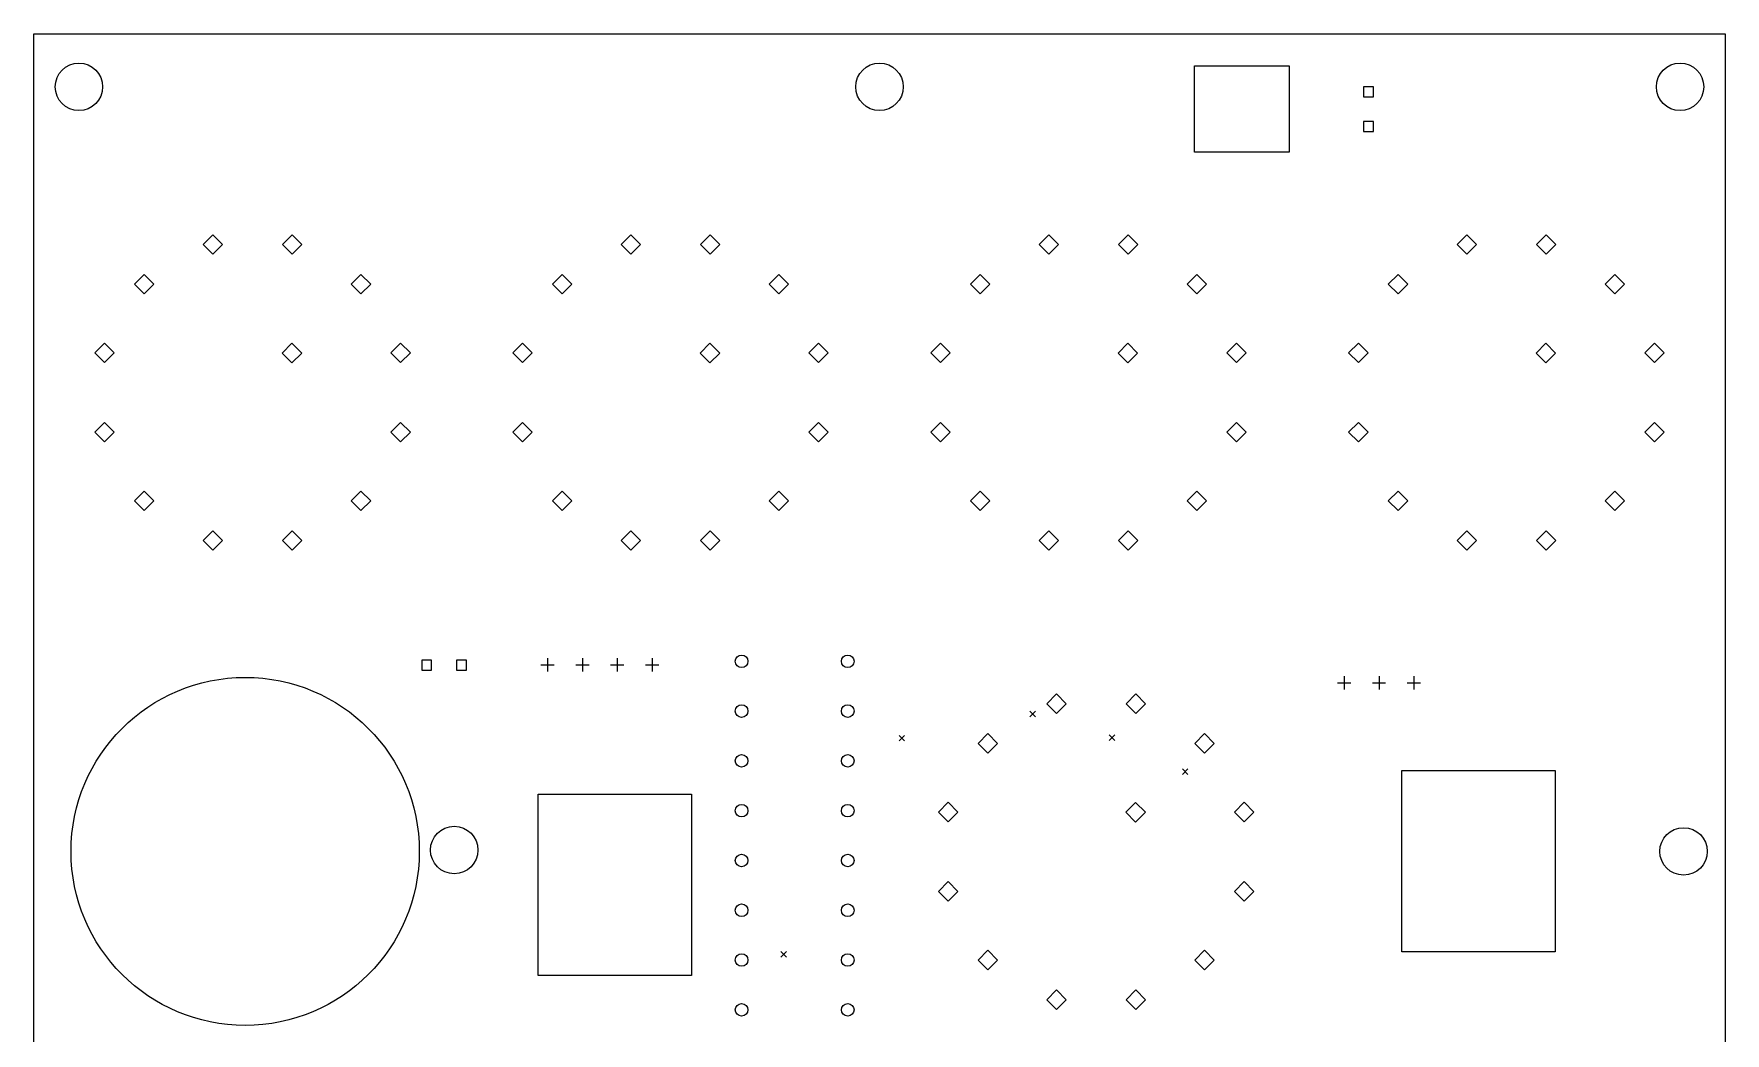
# Model space of a CAD drawing. Extents: x 66 to 189, y -161 to -36.
# Drawn here: x 67.4 to 188.8, y -107.4 to -35.6 of the extents above; entities that cross this region are included whole.
import ezdxf

# ---------------------------------------------------------------- set-up
doc = ezdxf.new("R2010")
doc.units = 0
doc.layers.add('BLACK', color=7, linetype='CONTINUOUS')

msp = doc.modelspace()

# ---------------------------------------------------------------- linework, layer by layer
at = {"layer": 'BLACK', "linetype": 'CONTINUOUS'}
for p, q in [((67.4, -35.6), (188.8, -35.6)), ((67.4, -142.7), (67.4, -35.6)), ((188.8, -35.6), (188.8, -142.7)), ((150.7, -37.9), (157.5, -37.9)), ((150.7, -44.1), (150.7, -37.9)), ((157.5, -37.9), (157.5, -44.1)), ((163.553557, -39.406443), (162.846443, -39.406443)), ((162.846443, -39.406443), (162.846443, -40.113557)), ((163.553557, -40.113557), (163.553557, -39.406443)), ((162.846443, -40.113557), (163.553557, -40.113557)), ((163.553557, -41.906443), (162.846443, -41.906443)), ((162.846443, -41.906443), (162.846443, -42.613557)), ((163.553557, -42.613557), (163.553557, -41.906443)), ((162.846443, -42.613557), (163.553557, -42.613557)), ((157.5, -44.1), (150.7, -44.1)), ((80.253, -50.022), (79.553, -50.722)), ((79.553, -50.722), (80.253, -51.422)), ((80.953, -50.722), (80.253, -50.022)), ((80.253, -51.422), (80.953, -50.722)), ((85.947, -50.022), (85.247, -50.722)), ((85.247, -50.722), (85.947, -51.422)), ((86.647, -50.722), (85.947, -50.022)), ((85.947, -51.422), (86.647, -50.722)), ((110.253, -50.022), (109.553, -50.722)), ((109.553, -50.722), (110.253, -51.422)), ((110.953, -50.722), (110.253, -50.022)), ((110.253, -51.422), (110.953, -50.722)), ((115.947, -50.022), (115.247, -50.722)), ((115.247, -50.722), (115.947, -51.422)), ((116.647, -50.722), (115.947, -50.022)), ((115.947, -51.422), (116.647, -50.722)), ((140.253, -50.022), (139.553, -50.722)), ((139.553, -50.722), (140.253, -51.422)), ((140.953, -50.722), (140.253, -50.022)), ((140.253, -51.422), (140.953, -50.722)), ((145.947, -50.022), (145.247, -50.722)), ((145.247, -50.722), (145.947, -51.422)), ((146.647, -50.722), (145.947, -50.022)), ((145.947, -51.422), (146.647, -50.722)), ((170.253, -50.022), (169.553, -50.722)), ((169.553, -50.722), (170.253, -51.422)), ((170.953, -50.722), (170.253, -50.022)), ((170.253, -51.422), (170.953, -50.722)), ((175.947, -50.022), (175.247, -50.722)), ((175.247, -50.722), (175.947, -51.422)), ((176.647, -50.722), (175.947, -50.022)), ((175.947, -51.422), (176.647, -50.722)), ((75.322, -52.869), (74.622, -53.569)), ((76.022, -53.569), (75.322, -52.869)), ((90.878, -52.869), (90.178, -53.569)), ((91.578, -53.569), (90.878, -52.869)), ((105.322, -52.869), (104.622, -53.569)), ((106.022, -53.569), (105.322, -52.869)), ((120.878, -52.869), (120.178, -53.569)), ((121.578, -53.569), (120.878, -52.869)), ((135.322, -52.869), (134.622, -53.569)), ((136.022, -53.569), (135.322, -52.869)), ((150.878, -52.869), (150.178, -53.569)), ((151.578, -53.569), (150.878, -52.869)), ((165.322, -52.869), (164.622, -53.569)), ((166.022, -53.569), (165.322, -52.869)), ((180.878, -52.869), (180.178, -53.569)), ((181.578, -53.569), (180.878, -52.869)), ((74.622, -53.569), (75.322, -54.269)), ((75.322, -54.269), (76.022, -53.569)), ((90.178, -53.569), (90.878, -54.269)), ((90.878, -54.269), (91.578, -53.569)), ((104.622, -53.569), (105.322, -54.269)), ((105.322, -54.269), (106.022, -53.569)), ((120.178, -53.569), (120.878, -54.269)), ((120.878, -54.269), (121.578, -53.569)), ((134.622, -53.569), (135.322, -54.269)), ((135.322, -54.269), (136.022, -53.569)), ((150.178, -53.569), (150.878, -54.269)), ((150.878, -54.269), (151.578, -53.569)), ((164.622, -53.569), (165.322, -54.269)), ((165.322, -54.269), (166.022, -53.569)), ((180.178, -53.569), (180.878, -54.269)), ((180.878, -54.269), (181.578, -53.569)), ((72.475, -57.8), (71.775, -58.5)), ((73.175, -58.5), (72.475, -57.8)), ((85.928, -57.819), (85.228, -58.519)), ((86.628, -58.519), (85.928, -57.819)), ((93.725, -57.8), (93.025, -58.5)), ((94.425, -58.5), (93.725, -57.8)), ((102.475, -57.8), (101.775, -58.5)), ((103.175, -58.5), (102.475, -57.8)), ((115.928, -57.819), (115.228, -58.519)), ((116.628, -58.519), (115.928, -57.819)), ((123.725, -57.8), (123.025, -58.5)), ((124.425, -58.5), (123.725, -57.8)), ((132.475, -57.8), (131.775, -58.5)), ((133.175, -58.5), (132.475, -57.8)), ((145.928, -57.819), (145.228, -58.519)), ((146.628, -58.519), (145.928, -57.819)), ((153.725, -57.8), (153.025, -58.5)), ((154.425, -58.5), (153.725, -57.8)), ((162.475, -57.8), (161.775, -58.5)), ((163.175, -58.5), (162.475, -57.8)), ((175.928, -57.819), (175.228, -58.519)), ((176.628, -58.519), (175.928, -57.819)), ((183.725, -57.8), (183.025, -58.5)), ((184.425, -58.5), (183.725, -57.8)), ((71.775, -58.5), (72.475, -59.2)), ((72.475, -59.2), (73.175, -58.5)), ((85.228, -58.519), (85.928, -59.219)), ((85.928, -59.219), (86.628, -58.519)), ((93.025, -58.5), (93.725, -59.2)), ((93.725, -59.2), (94.425, -58.5)), ((101.775, -58.5), (102.475, -59.2)), ((102.475, -59.2), (103.175, -58.5)), ((115.228, -58.519), (115.928, -59.219)), ((115.928, -59.219), (116.628, -58.519)), ((123.025, -58.5), (123.725, -59.2)), ((123.725, -59.2), (124.425, -58.5)), ((131.775, -58.5), (132.475, -59.2)), ((132.475, -59.2), (133.175, -58.5)), ((145.228, -58.519), (145.928, -59.219)), ((145.928, -59.219), (146.628, -58.519)), ((153.025, -58.5), (153.725, -59.2)), ((153.725, -59.2), (154.425, -58.5)), ((161.775, -58.5), (162.475, -59.2)), ((162.475, -59.2), (163.175, -58.5)), ((175.228, -58.519), (175.928, -59.219)), ((175.928, -59.219), (176.628, -58.519)), ((183.025, -58.5), (183.725, -59.2)), ((183.725, -59.2), (184.425, -58.5)), ((72.475, -63.494), (71.775, -64.194)), ((71.775, -64.194), (72.475, -64.894)), ((73.175, -64.194), (72.475, -63.494)), ((72.475, -64.894), (73.175, -64.194)), ((93.725, -63.494), (93.025, -64.194)), ((93.025, -64.194), (93.725, -64.894)), ((94.425, -64.194), (93.725, -63.494)), ((93.725, -64.894), (94.425, -64.194)), ((102.475, -63.494), (101.775, -64.194)), ((101.775, -64.194), (102.475, -64.894)), ((103.175, -64.194), (102.475, -63.494)), ((102.475, -64.894), (103.175, -64.194)), ((123.725, -63.494), (123.025, -64.194)), ((123.025, -64.194), (123.725, -64.894)), ((124.425, -64.194), (123.725, -63.494)), ((123.725, -64.894), (124.425, -64.194)), ((132.475, -63.494), (131.775, -64.194)), ((131.775, -64.194), (132.475, -64.894)), ((133.175, -64.194), (132.475, -63.494)), ((132.475, -64.894), (133.175, -64.194)), ((153.725, -63.494), (153.025, -64.194)), ((153.025, -64.194), (153.725, -64.894)), ((154.425, -64.194), (153.725, -63.494)), ((153.725, -64.894), (154.425, -64.194)), ((162.475, -63.494), (161.775, -64.194)), ((161.775, -64.194), (162.475, -64.894)), ((163.175, -64.194), (162.475, -63.494)), ((162.475, -64.894), (163.175, -64.194)), ((183.725, -63.494), (183.025, -64.194)), ((183.025, -64.194), (183.725, -64.894)), ((184.425, -64.194), (183.725, -63.494)), ((183.725, -64.894), (184.425, -64.194)), ((75.322, -68.425), (74.622, -69.125)), ((74.622, -69.125), (75.322, -69.825)), ((76.022, -69.125), (75.322, -68.425)), ((75.322, -69.825), (76.022, -69.125)), ((90.878, -68.425), (90.178, -69.125)), ((90.178, -69.125), (90.878, -69.825)), ((91.578, -69.125), (90.878, -68.425)), ((90.878, -69.825), (91.578, -69.125)), ((105.322, -68.425), (104.622, -69.125)), ((104.622, -69.125), (105.322, -69.825)), ((106.022, -69.125), (105.322, -68.425)), ((105.322, -69.825), (106.022, -69.125)), ((120.878, -68.425), (120.178, -69.125)), ((120.178, -69.125), (120.878, -69.825)), ((121.578, -69.125), (120.878, -68.425)), ((120.878, -69.825), (121.578, -69.125)), ((135.322, -68.425), (134.622, -69.125)), ((134.622, -69.125), (135.322, -69.825)), ((136.022, -69.125), (135.322, -68.425)), ((135.322, -69.825), (136.022, -69.125)), ((150.878, -68.425), (150.178, -69.125)), ((150.178, -69.125), (150.878, -69.825)), ((151.578, -69.125), (150.878, -68.425)), ((150.878, -69.825), (151.578, -69.125)), ((165.322, -68.425), (164.622, -69.125)), ((164.622, -69.125), (165.322, -69.825)), ((166.022, -69.125), (165.322, -68.425)), ((165.322, -69.825), (166.022, -69.125)), ((180.878, -68.425), (180.178, -69.125)), ((180.178, -69.125), (180.878, -69.825)), ((181.578, -69.125), (180.878, -68.425)), ((180.878, -69.825), (181.578, -69.125)), ((80.253, -71.272), (79.553, -71.972)), ((80.953, -71.972), (80.253, -71.272)), ((85.947, -71.272), (85.247, -71.972)), ((86.647, -71.972), (85.947, -71.272)), ((110.253, -71.272), (109.553, -71.972)), ((110.953, -71.972), (110.253, -71.272)), ((115.947, -71.272), (115.247, -71.972)), ((116.647, -71.972), (115.947, -71.272)), ((140.253, -71.272), (139.553, -71.972)), ((140.953, -71.972), (140.253, -71.272)), ((145.947, -71.272), (145.247, -71.972)), ((146.647, -71.972), (145.947, -71.272)), ((170.253, -71.272), (169.553, -71.972)), ((170.953, -71.972), (170.253, -71.272)), ((175.947, -71.272), (175.247, -71.972)), ((176.647, -71.972), (175.947, -71.272)), ((79.553, -71.972), (80.253, -72.672)), ((80.253, -72.672), (80.953, -71.972)), ((85.247, -71.972), (85.947, -72.672)), ((85.947, -72.672), (86.647, -71.972)), ((109.553, -71.972), (110.253, -72.672)), ((110.253, -72.672), (110.953, -71.972)), ((115.247, -71.972), (115.947, -72.672)), ((115.947, -72.672), (116.647, -71.972)), ((139.553, -71.972), (140.253, -72.672)), ((140.253, -72.672), (140.953, -71.972)), ((145.247, -71.972), (145.947, -72.672)), ((145.947, -72.672), (146.647, -71.972)), ((169.553, -71.972), (170.253, -72.672)), ((170.253, -72.672), (170.953, -71.972)), ((175.247, -71.972), (175.947, -72.672)), ((175.947, -72.672), (176.647, -71.972)), ((95.953557, -80.571443), (95.246443, -80.571443)), ((95.246443, -80.571443), (95.246443, -81.278557)), ((95.246443, -81.278557), (95.953557, -81.278557)), ((95.953557, -81.278557), (95.953557, -80.571443)), ((98.453557, -80.571443), (97.746443, -80.571443)), ((97.746443, -80.571443), (97.746443, -81.278557)), ((97.746443, -81.278557), (98.453557, -81.278557)), ((98.453557, -81.278557), (98.453557, -80.571443)), ((103.8, -80.9), (104.75, -80.9)), ((104.275, -80.425), (104.275, -81.375)), ((106.3, -80.9), (107.25, -80.9)), ((106.775, -80.425), (106.775, -81.375)), ((108.8, -80.9), (109.75, -80.9)), ((109.275, -80.425), (109.275, -81.375)), ((111.3, -80.9), (112.25, -80.9)), ((111.775, -80.425), (111.775, -81.375)), ((160.98, -82.2), (161.93, -82.2)), ((161.455, -81.725), (161.455, -82.675)), ((163.48, -82.2), (164.43, -82.2)), ((163.955, -81.725), (163.955, -82.675)), ((165.98, -82.2), (166.93, -82.2)), ((166.455, -81.725), (166.455, -82.675)), ((140.806, -82.997), (140.106, -83.697)), ((140.106, -83.697), (140.806, -84.397)), ((141.506, -83.697), (140.806, -82.997)), ((140.806, -84.397), (141.506, -83.697)), ((146.5, -82.997), (145.8, -83.697)), ((145.8, -83.697), (146.5, -84.397)), ((147.2, -83.697), (146.5, -82.997)), ((146.5, -84.397), (147.2, -83.697)), ((138.8939, -84.2412), (139.2939, -84.6412)), ((139.2939, -84.2412), (138.8939, -84.6412)), ((129.5001, -85.968), (129.9001, -86.368)), ((129.9001, -85.968), (129.5001, -86.368)), ((135.875, -85.844), (135.175, -86.544)), ((136.575, -86.544), (135.875, -85.844)), ((144.5962, -85.9395), (144.9962, -86.3395)), ((144.9962, -85.9395), (144.5962, -86.3395)), ((151.431, -85.844), (150.731, -86.544)), ((152.131, -86.544), (151.431, -85.844)), ((135.175, -86.544), (135.875, -87.244)), ((135.875, -87.244), (136.575, -86.544)), ((150.731, -86.544), (151.431, -87.244)), ((151.431, -87.244), (152.131, -86.544)), ((149.8369, -88.376), (150.2369, -88.776)), ((150.2369, -88.376), (149.8369, -88.776)), ((165.6, -88.5), (176.6, -88.5)), ((165.6, -101.5), (165.6, -88.5)), ((176.6, -88.5), (176.6, -101.5)), ((103.6, -90.2), (114.6, -90.2)), ((103.6, -103.2), (103.6, -90.2)), ((114.6, -90.2), (114.6, -103.2)), ((133.028, -90.775), (132.328, -91.475)), ((133.728, -91.475), (133.028, -90.775)), ((146.481, -90.794), (145.781, -91.494)), ((147.181, -91.494), (146.481, -90.794)), ((154.278, -90.775), (153.578, -91.475)), ((154.978, -91.475), (154.278, -90.775)), ((132.328, -91.475), (133.028, -92.175)), ((133.028, -92.175), (133.728, -91.475)), ((145.781, -91.494), (146.481, -92.194)), ((146.481, -92.194), (147.181, -91.494)), ((153.578, -91.475), (154.278, -92.175)), ((154.278, -92.175), (154.978, -91.475)), ((133.028, -96.469), (132.328, -97.169)), ((133.728, -97.169), (133.028, -96.469)), ((154.278, -96.469), (153.578, -97.169)), ((154.978, -97.169), (154.278, -96.469)), ((132.328, -97.169), (133.028, -97.869)), ((133.028, -97.869), (133.728, -97.169)), ((153.578, -97.169), (154.278, -97.869)), ((154.278, -97.869), (154.978, -97.169)), ((121.0156, -101.4861), (121.4156, -101.8861)), ((121.4156, -101.4861), (121.0156, -101.8861)), ((135.875, -101.4), (135.175, -102.1)), ((136.575, -102.1), (135.875, -101.4)), ((151.431, -101.4), (150.731, -102.1)), ((152.131, -102.1), (151.431, -101.4)), ((176.6, -101.5), (165.6, -101.5)), ((135.175, -102.1), (135.875, -102.8)), ((135.875, -102.8), (136.575, -102.1)), ((150.731, -102.1), (151.431, -102.8)), ((151.431, -102.8), (152.131, -102.1)), ((114.6, -103.2), (103.6, -103.2)), ((140.806, -104.247), (140.106, -104.947)), ((141.506, -104.947), (140.806, -104.247)), ((146.5, -104.247), (145.8, -104.947)), ((147.2, -104.947), (146.5, -104.247)), ((140.106, -104.947), (140.806, -105.647)), ((140.806, -105.647), (141.506, -104.947)), ((145.8, -104.947), (146.5, -105.647)), ((146.5, -105.647), (147.2, -104.947))]:
    msp.add_line(p, q, dxfattribs=at)
at = {"layer": 'BLACK'}
for centre, radius in [((70.636942, -39.403884), 1.703884), ((128.1, -39.403884), 1.703884), ((185.563058, -39.403884), 1.703884), ((118.2, -80.65), 0.45), ((125.82, -80.65), 0.45), ((82.571399, -94.3), 12.496399), ((118.2, -84.225), 0.45), ((125.82, -84.225), 0.45), ((118.2, -87.8), 0.45), ((125.82, -87.8), 0.45), ((118.2, -91.375), 0.45), ((125.82, -91.375), 0.45), ((97.575, -94.2), 1.703884), ((185.813058, -94.3), 1.703884), ((118.2, -94.95), 0.45), ((125.82, -94.95), 0.45), ((118.2, -98.525), 0.45), ((125.82, -98.525), 0.45), ((118.2, -102.1), 0.45), ((125.82, -102.1), 0.45), ((118.2, -105.675), 0.45), ((125.82, -105.675), 0.45)]:
    msp.add_circle(centre, radius, dxfattribs=at)

doc.saveas('drawing.dxf')
